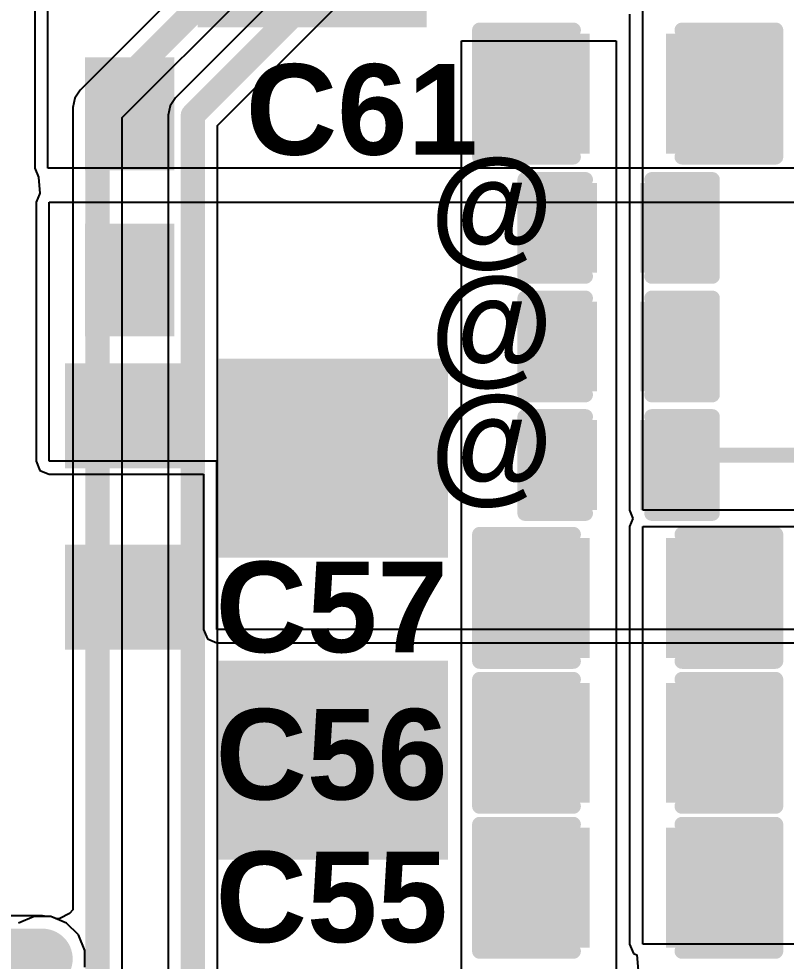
# Model space of a CAD drawing. Header units: millimetres. Extents: x -12 to 5428, y 0 to 5422.
# Drawn here: x 12.57 to 19.02, y 6.86 to 14.78 of the extents above; entities that cross this region are included whole.
import ezdxf

# ---------------------------------------------------------------- set-up
doc = ezdxf.new("R2010")
doc.units = ezdxf.units.MM
for name, color, linetype in [('BottomLayer', 5, 'Continuous'), ('BottomPaste', 16, 'Continuous'), ('BottomSolder', 6, 'Continuous'), ('TopLayer', 1, 'Continuous'), ('TopOverlay', 2, 'Continuous'), ('TopPaste', 8, 'Continuous'), ('TopSolder', 216, 'Continuous'), ('ViaHoleLayer', 16, 'Continuous')]:
    doc.layers.add(name, color=color, linetype=linetype)
doc.styles.add('Arial', font='arialbd.ttf', dxfattribs={"height": 0.2})

# ---------------------------------------------------------------- blocks, each defined once
blk = doc.blocks.new('IND_0603__1608_M_______B_121')
at = {"layer": 'BottomLayer'}
for points in [[(-1, 0.4), (-0.4, 0.4), (-0.4, -0.4), (-1, -0.4)], [(0.4, 0.4), (1, 0.4), (1, -0.4), (0.4, -0.4)]]:
    blk.add_hatch(color=5, dxfattribs=at).paths.add_polyline_path(points)
at = {"layer": 'BottomPaste'}
for points in [[(-1, 0.4), (-0.4, 0.4), (-0.4, -0.4), (-1, -0.4)], [(0.4, 0.4), (1, 0.4), (1, -0.4), (0.4, -0.4)]]:
    blk.add_hatch(color=16, dxfattribs=at).paths.add_polyline_path(points)
at = {"layer": 'BottomSolder'}
for points in [[(-1.075, 0.475), (-0.325, 0.475), (-0.325, -0.475), (-1.075, -0.475)], [(0.325, 0.475), (1.075, 0.475), (1.075, -0.475), (0.325, -0.475)]]:
    blk.add_hatch(color=6, dxfattribs=at).paths.add_polyline_path(points)
blk = doc.blocks.new('IND_0603__1608_M_______B_122')
at = {"layer": 'BottomLayer'}
for points in [[(-1, 0.4), (-0.4, 0.4), (-0.4, -0.4), (-1, -0.4)], [(0.4, 0.4), (1, 0.4), (1, -0.4), (0.4, -0.4)]]:
    blk.add_hatch(color=5, dxfattribs=at).paths.add_polyline_path(points)
at = {"layer": 'BottomPaste'}
for points in [[(-1, 0.4), (-0.4, 0.4), (-0.4, -0.4), (-1, -0.4)], [(0.4, 0.4), (1, 0.4), (1, -0.4), (0.4, -0.4)]]:
    blk.add_hatch(color=16, dxfattribs=at).paths.add_polyline_path(points)
at = {"layer": 'BottomSolder'}
for points in [[(-1.075, 0.475), (-0.325, 0.475), (-0.325, -0.475), (-1.075, -0.475)], [(0.325, 0.475), (1.075, 0.475), (1.075, -0.475), (0.325, -0.475)]]:
    blk.add_hatch(color=6, dxfattribs=at).paths.add_polyline_path(points)
blk = doc.blocks.new('C___0402_166')
at = {"layer": 'TopLayer'}
for points in [[(-0.6985, -0.3175), (-0.6985, 0.3175), (-0.2413, 0.3175), (-0.2413, -0.3175)], [(0.2413, -0.3175), (0.2413, 0.3175), (0.6985, 0.3175), (0.6985, -0.3175)]]:
    blk.add_hatch(color=1, dxfattribs=at).paths.add_polyline_path(points)
at = {"layer": 'TopPaste'}
for points in [[(-0.6985, -0.3175), (-0.6985, 0.3175), (-0.2413, 0.3175), (-0.2413, -0.3175)], [(0.2413, -0.3175), (0.2413, 0.3175), (0.6985, 0.3175), (0.6985, -0.3175)]]:
    blk.add_hatch(color=8, dxfattribs=at).paths.add_polyline_path(points)
at = {"layer": 'TopSolder'}
for points in [[(-0.7585, -0.3775), (-0.7585, 0.3775), (-0.1813, 0.3775), (-0.1813, -0.3775)], [(0.1813, -0.3775), (0.1813, 0.3775), (0.7585, 0.3775), (0.7585, -0.3775)]]:
    blk.add_hatch(color=216, dxfattribs=at).paths.add_polyline_path(points)
at = {"layer": 'TopOverlay', "const_width": 0.127}
for points in [[(-0.7874, -0.4064), (-0.7874, 0.4064)], [(-0.7874, 0.4064), (-0.2794, 0.4064)], [(0.2794, 0.4064), (0.7874, 0.4064)], [(0.7874, -0.4064), (0.7874, 0.4064)], [(-0.7874, -0.4064), (-0.2794, -0.4064)], [(0.2794, -0.4064), (0.7874, -0.4064)]]:
    blk.add_lwpolyline(points, dxfattribs=at)
at = {"layer": 'TopOverlay', "const_width": 0.0635}
for points in [[(-0.8191, 0.4064, 1), (-0.7556, 0.4064, 1)], [(-0.8191, 0.4064, 1), (-0.7556, 0.4064, 1)], [(-0.3111, 0.4064, 1), (-0.2476, 0.4064, 1)], [(0.2477, 0.4064, 1), (0.3112, 0.4064, 1)], [(0.7557, 0.4064, 1), (0.8192, 0.4064, 1)], [(0.7557, 0.4064, 1), (0.8192, 0.4064, 1)], [(-0.8191, -0.4064, 1), (-0.7556, -0.4064, 1)], [(-0.8191, -0.4064, 1), (-0.7556, -0.4064, 1)], [(-0.3111, -0.4064, 1), (-0.2476, -0.4064, 1)], [(0.2477, -0.4064, 1), (0.3112, -0.4064, 1)], [(0.7557, -0.4064, 1), (0.8192, -0.4064, 1)], [(0.7557, -0.4064, 1), (0.8192, -0.4064, 1)]]:
    blk.add_lwpolyline(points, format="xyb", close=True, dxfattribs=at)
blk = doc.blocks.new('C___0402_167')
at = {"layer": 'TopLayer'}
for points in [[(-0.6985, -0.3175), (-0.6985, 0.3175), (-0.2413, 0.3175), (-0.2413, -0.3175)], [(0.2413, -0.3175), (0.2413, 0.3175), (0.6985, 0.3175), (0.6985, -0.3175)]]:
    blk.add_hatch(color=1, dxfattribs=at).paths.add_polyline_path(points)
at = {"layer": 'TopPaste'}
for points in [[(-0.6985, -0.3175), (-0.6985, 0.3175), (-0.2413, 0.3175), (-0.2413, -0.3175)], [(0.2413, -0.3175), (0.2413, 0.3175), (0.6985, 0.3175), (0.6985, -0.3175)]]:
    blk.add_hatch(color=8, dxfattribs=at).paths.add_polyline_path(points)
at = {"layer": 'TopSolder'}
for points in [[(-0.7585, -0.3775), (-0.7585, 0.3775), (-0.1813, 0.3775), (-0.1813, -0.3775)], [(0.1813, -0.3775), (0.1813, 0.3775), (0.7585, 0.3775), (0.7585, -0.3775)]]:
    blk.add_hatch(color=216, dxfattribs=at).paths.add_polyline_path(points)
at = {"layer": 'TopOverlay', "const_width": 0.127}
for points in [[(-0.7874, -0.4064), (-0.7874, 0.4064)], [(-0.7874, 0.4064), (-0.2794, 0.4064)], [(0.2794, 0.4064), (0.7874, 0.4064)], [(0.7874, -0.4064), (0.7874, 0.4064)], [(-0.7874, -0.4064), (-0.2794, -0.4064)], [(0.2794, -0.4064), (0.7874, -0.4064)]]:
    blk.add_lwpolyline(points, dxfattribs=at)
at = {"layer": 'TopOverlay', "const_width": 0.0635}
for points in [[(-0.8191, 0.4064, 1), (-0.7556, 0.4064, 1)], [(-0.8191, 0.4064, 1), (-0.7556, 0.4064, 1)], [(-0.3111, 0.4064, 1), (-0.2476, 0.4064, 1)], [(0.2477, 0.4064, 1), (0.3112, 0.4064, 1)], [(0.7557, 0.4064, 1), (0.8192, 0.4064, 1)], [(0.7557, 0.4064, 1), (0.8192, 0.4064, 1)], [(-0.8191, -0.4064, 1), (-0.7556, -0.4064, 1)], [(-0.8191, -0.4064, 1), (-0.7556, -0.4064, 1)], [(-0.3111, -0.4064, 1), (-0.2476, -0.4064, 1)], [(0.2477, -0.4064, 1), (0.3112, -0.4064, 1)], [(0.7557, -0.4064, 1), (0.8192, -0.4064, 1)], [(0.7557, -0.4064, 1), (0.8192, -0.4064, 1)]]:
    blk.add_lwpolyline(points, format="xyb", close=True, dxfattribs=at)
blk = doc.blocks.new('C___0402_168')
at = {"layer": 'TopLayer'}
for points in [[(-0.6985, -0.3175), (-0.6985, 0.3175), (-0.2413, 0.3175), (-0.2413, -0.3175)], [(0.2413, -0.3175), (0.2413, 0.3175), (0.6985, 0.3175), (0.6985, -0.3175)]]:
    blk.add_hatch(color=1, dxfattribs=at).paths.add_polyline_path(points)
at = {"layer": 'TopPaste'}
for points in [[(-0.6985, -0.3175), (-0.6985, 0.3175), (-0.2413, 0.3175), (-0.2413, -0.3175)], [(0.2413, -0.3175), (0.2413, 0.3175), (0.6985, 0.3175), (0.6985, -0.3175)]]:
    blk.add_hatch(color=8, dxfattribs=at).paths.add_polyline_path(points)
at = {"layer": 'TopSolder'}
for points in [[(-0.7585, -0.3775), (-0.7585, 0.3775), (-0.1813, 0.3775), (-0.1813, -0.3775)], [(0.1813, -0.3775), (0.1813, 0.3775), (0.7585, 0.3775), (0.7585, -0.3775)]]:
    blk.add_hatch(color=216, dxfattribs=at).paths.add_polyline_path(points)
at = {"layer": 'TopOverlay', "const_width": 0.127}
for points in [[(-0.7874, -0.4064), (-0.7874, 0.4064)], [(-0.7874, 0.4064), (-0.2794, 0.4064)], [(0.2794, 0.4064), (0.7874, 0.4064)], [(0.7874, -0.4064), (0.7874, 0.4064)], [(-0.7874, -0.4064), (-0.2794, -0.4064)], [(0.2794, -0.4064), (0.7874, -0.4064)]]:
    blk.add_lwpolyline(points, dxfattribs=at)
at = {"layer": 'TopOverlay', "const_width": 0.0635}
for points in [[(-0.8191, 0.4064, 1), (-0.7556, 0.4064, 1)], [(-0.8191, 0.4064, 1), (-0.7556, 0.4064, 1)], [(-0.3111, 0.4064, 1), (-0.2476, 0.4064, 1)], [(0.2477, 0.4064, 1), (0.3112, 0.4064, 1)], [(0.7557, 0.4064, 1), (0.8192, 0.4064, 1)], [(0.7557, 0.4064, 1), (0.8192, 0.4064, 1)], [(-0.8191, -0.4064, 1), (-0.7556, -0.4064, 1)], [(-0.8191, -0.4064, 1), (-0.7556, -0.4064, 1)], [(-0.3111, -0.4064, 1), (-0.2476, -0.4064, 1)], [(0.2477, -0.4064, 1), (0.3112, -0.4064, 1)], [(0.7557, -0.4064, 1), (0.8192, -0.4064, 1)], [(0.7557, -0.4064, 1), (0.8192, -0.4064, 1)]]:
    blk.add_lwpolyline(points, format="xyb", close=True, dxfattribs=at)
blk = doc.blocks.new('C___0603_169')
at = {"layer": 'TopLayer'}
for points in [[(-0.381, 0.4445), (-0.381, -0.4445), (-1.143, -0.4445), (-1.143, 0.4445)], [(1.143, 0.4445), (1.143, -0.4445), (0.381, -0.4445), (0.381, 0.4445)]]:
    blk.add_hatch(color=1, dxfattribs=at).paths.add_polyline_path(points)
at = {"layer": 'TopPaste'}
for points in [[(-0.381, 0.4445), (-0.381, -0.4445), (-1.143, -0.4445), (-1.143, 0.4445)], [(1.143, 0.4445), (1.143, -0.4445), (0.381, -0.4445), (0.381, 0.4445)]]:
    blk.add_hatch(color=8, dxfattribs=at).paths.add_polyline_path(points)
at = {"layer": 'TopSolder'}
for points in [[(-0.321, 0.5045), (-0.321, -0.5045), (-1.203, -0.5045), (-1.203, 0.5045)], [(1.203, 0.5045), (1.203, -0.5045), (0.321, -0.5045), (0.321, 0.5045)]]:
    blk.add_hatch(color=216, dxfattribs=at).paths.add_polyline_path(points)
at = {"layer": 'TopOverlay', "const_width": 0.127}
for points in [[(-1.2446, -0.5334), (-1.2446, 0.5334)], [(-1.2446, 0.5334), (-0.4572, 0.5334)], [(0.4572, 0.5334), (1.2446, 0.5334)], [(1.2446, -0.5334), (1.2446, 0.5334)], [(-1.2446, -0.5334), (-0.4572, -0.5334)], [(0.4572, -0.5334), (1.2446, -0.5334)]]:
    blk.add_lwpolyline(points, dxfattribs=at)
at = {"layer": 'TopOverlay', "const_width": 0.0635}
for points in [[(-1.2763, 0.5334, 1), (-1.2128, 0.5334, 1)], [(-1.2763, 0.5334, 1), (-1.2128, 0.5334, 1)], [(-0.4889, 0.5334, 1), (-0.4254, 0.5334, 1)], [(0.4255, 0.5334, 1), (0.489, 0.5334, 1)], [(1.2129, 0.5334, 1), (1.2764, 0.5334, 1)], [(1.2129, 0.5334, 1), (1.2764, 0.5334, 1)], [(-1.2763, -0.5334, 1), (-1.2128, -0.5334, 1)], [(-1.2763, -0.5334, 1), (-1.2128, -0.5334, 1)], [(-0.4889, -0.5334, 1), (-0.4254, -0.5334, 1)], [(0.4255, -0.5334, 1), (0.489, -0.5334, 1)], [(1.2129, -0.5334, 1), (1.2764, -0.5334, 1)], [(1.2129, -0.5334, 1), (1.2764, -0.5334, 1)]]:
    blk.add_lwpolyline(points, format="xyb", close=True, dxfattribs=at)
blk = doc.blocks.new('C___0603_173')
at = {"layer": 'TopLayer'}
for points in [[(-0.381, 0.4445), (-0.381, -0.4445), (-1.143, -0.4445), (-1.143, 0.4445)], [(1.143, 0.4445), (1.143, -0.4445), (0.381, -0.4445), (0.381, 0.4445)]]:
    blk.add_hatch(color=1, dxfattribs=at).paths.add_polyline_path(points)
at = {"layer": 'TopPaste'}
for points in [[(-0.381, 0.4445), (-0.381, -0.4445), (-1.143, -0.4445), (-1.143, 0.4445)], [(1.143, 0.4445), (1.143, -0.4445), (0.381, -0.4445), (0.381, 0.4445)]]:
    blk.add_hatch(color=8, dxfattribs=at).paths.add_polyline_path(points)
at = {"layer": 'TopSolder'}
for points in [[(-0.321, 0.5045), (-0.321, -0.5045), (-1.203, -0.5045), (-1.203, 0.5045)], [(1.203, 0.5045), (1.203, -0.5045), (0.321, -0.5045), (0.321, 0.5045)]]:
    blk.add_hatch(color=216, dxfattribs=at).paths.add_polyline_path(points)
at = {"layer": 'TopOverlay', "const_width": 0.127}
for points in [[(-1.2446, -0.5334), (-1.2446, 0.5334)], [(-1.2446, 0.5334), (-0.4572, 0.5334)], [(0.4572, 0.5334), (1.2446, 0.5334)], [(1.2446, -0.5334), (1.2446, 0.5334)], [(-1.2446, -0.5334), (-0.4572, -0.5334)], [(0.4572, -0.5334), (1.2446, -0.5334)]]:
    blk.add_lwpolyline(points, dxfattribs=at)
at = {"layer": 'TopOverlay', "const_width": 0.0635}
for points in [[(-1.2763, 0.5334, 1), (-1.2128, 0.5334, 1)], [(-1.2763, 0.5334, 1), (-1.2128, 0.5334, 1)], [(-0.4889, 0.5334, 1), (-0.4254, 0.5334, 1)], [(0.4255, 0.5334, 1), (0.489, 0.5334, 1)], [(1.2129, 0.5334, 1), (1.2764, 0.5334, 1)], [(1.2129, 0.5334, 1), (1.2764, 0.5334, 1)], [(-1.2763, -0.5334, 1), (-1.2128, -0.5334, 1)], [(-1.2763, -0.5334, 1), (-1.2128, -0.5334, 1)], [(-0.4889, -0.5334, 1), (-0.4254, -0.5334, 1)], [(0.4255, -0.5334, 1), (0.489, -0.5334, 1)], [(1.2129, -0.5334, 1), (1.2764, -0.5334, 1)], [(1.2129, -0.5334, 1), (1.2764, -0.5334, 1)]]:
    blk.add_lwpolyline(points, format="xyb", close=True, dxfattribs=at)
blk = doc.blocks.new('CAP_0603_174')
at = {"layer": 'TopLayer'}
for points in [[(-0.381, 0.4445), (-0.381, -0.4445), (-1.143, -0.4445), (-1.143, 0.4445)], [(1.143, 0.4445), (1.143, -0.4445), (0.381, -0.4445), (0.381, 0.4445)]]:
    blk.add_hatch(color=1, dxfattribs=at).paths.add_polyline_path(points)
at = {"layer": 'TopPaste'}
for points in [[(-0.381, 0.4445), (-0.381, -0.4445), (-1.143, -0.4445), (-1.143, 0.4445)], [(1.143, 0.4445), (1.143, -0.4445), (0.381, -0.4445), (0.381, 0.4445)]]:
    blk.add_hatch(color=8, dxfattribs=at).paths.add_polyline_path(points)
at = {"layer": 'TopSolder'}
for points in [[(-0.321, 0.5045), (-0.321, -0.5045), (-1.203, -0.5045), (-1.203, 0.5045)], [(1.203, 0.5045), (1.203, -0.5045), (0.321, -0.5045), (0.321, 0.5045)]]:
    blk.add_hatch(color=216, dxfattribs=at).paths.add_polyline_path(points)
at = {"layer": 'TopOverlay', "const_width": 0.127}
for points in [[(-1.2446, -0.5334), (-1.2446, 0.5334)], [(-1.2446, 0.5334), (-0.4572, 0.5334)], [(0.4572, 0.5334), (1.2446, 0.5334)], [(1.2446, -0.5334), (1.2446, 0.5334)], [(-1.2446, -0.5334), (-0.4572, -0.5334)], [(0.4572, -0.5334), (1.2446, -0.5334)]]:
    blk.add_lwpolyline(points, dxfattribs=at)
at = {"layer": 'TopOverlay', "const_width": 0.0635}
for points in [[(-1.2763, 0.5334, 1), (-1.2128, 0.5334, 1)], [(-1.2763, 0.5334, 1), (-1.2128, 0.5334, 1)], [(-0.4889, 0.5334, 1), (-0.4254, 0.5334, 1)], [(0.4255, 0.5334, 1), (0.489, 0.5334, 1)], [(1.2129, 0.5334, 1), (1.2764, 0.5334, 1)], [(1.2129, 0.5334, 1), (1.2764, 0.5334, 1)], [(-1.2763, -0.5334, 1), (-1.2128, -0.5334, 1)], [(-1.2763, -0.5334, 1), (-1.2128, -0.5334, 1)], [(-0.4889, -0.5334, 1), (-0.4254, -0.5334, 1)], [(0.4255, -0.5334, 1), (0.489, -0.5334, 1)], [(1.2129, -0.5334, 1), (1.2764, -0.5334, 1)], [(1.2129, -0.5334, 1), (1.2764, -0.5334, 1)]]:
    blk.add_lwpolyline(points, format="xyb", close=True, dxfattribs=at)
blk = doc.blocks.new('CAP_0603_175')
at = {"layer": 'TopLayer'}
for points in [[(-0.381, 0.4445), (-0.381, -0.4445), (-1.143, -0.4445), (-1.143, 0.4445)], [(1.143, 0.4445), (1.143, -0.4445), (0.381, -0.4445), (0.381, 0.4445)]]:
    blk.add_hatch(color=1, dxfattribs=at).paths.add_polyline_path(points)
at = {"layer": 'TopPaste'}
for points in [[(-0.381, 0.4445), (-0.381, -0.4445), (-1.143, -0.4445), (-1.143, 0.4445)], [(1.143, 0.4445), (1.143, -0.4445), (0.381, -0.4445), (0.381, 0.4445)]]:
    blk.add_hatch(color=8, dxfattribs=at).paths.add_polyline_path(points)
at = {"layer": 'TopSolder'}
for points in [[(-0.321, 0.5045), (-0.321, -0.5045), (-1.203, -0.5045), (-1.203, 0.5045)], [(1.203, 0.5045), (1.203, -0.5045), (0.321, -0.5045), (0.321, 0.5045)]]:
    blk.add_hatch(color=216, dxfattribs=at).paths.add_polyline_path(points)
at = {"layer": 'TopOverlay', "const_width": 0.127}
for points in [[(-1.2446, -0.5334), (-1.2446, 0.5334)], [(-1.2446, 0.5334), (-0.4572, 0.5334)], [(0.4572, 0.5334), (1.2446, 0.5334)], [(1.2446, -0.5334), (1.2446, 0.5334)], [(-1.2446, -0.5334), (-0.4572, -0.5334)], [(0.4572, -0.5334), (1.2446, -0.5334)]]:
    blk.add_lwpolyline(points, dxfattribs=at)
at = {"layer": 'TopOverlay', "const_width": 0.0635}
for points in [[(-1.2763, 0.5334, 1), (-1.2128, 0.5334, 1)], [(-1.2763, 0.5334, 1), (-1.2128, 0.5334, 1)], [(-0.4889, 0.5334, 1), (-0.4254, 0.5334, 1)], [(0.4255, 0.5334, 1), (0.489, 0.5334, 1)], [(1.2129, 0.5334, 1), (1.2764, 0.5334, 1)], [(1.2129, 0.5334, 1), (1.2764, 0.5334, 1)], [(-1.2763, -0.5334, 1), (-1.2128, -0.5334, 1)], [(-1.2763, -0.5334, 1), (-1.2128, -0.5334, 1)], [(-0.4889, -0.5334, 1), (-0.4254, -0.5334, 1)], [(0.4255, -0.5334, 1), (0.489, -0.5334, 1)], [(1.2129, -0.5334, 1), (1.2764, -0.5334, 1)], [(1.2129, -0.5334, 1), (1.2764, -0.5334, 1)]]:
    blk.add_lwpolyline(points, format="xyb", close=True, dxfattribs=at)
blk = doc.blocks.new('C___0603_B_191')
at = {"layer": 'BottomLayer'}
for points in [[(-1.143, -0.4445), (-1.143, 0.4445), (-0.381, 0.4445), (-0.381, -0.4445)], [(0.381, -0.4445), (0.381, 0.4445), (1.143, 0.4445), (1.143, -0.4445)]]:
    blk.add_hatch(color=5, dxfattribs=at).paths.add_polyline_path(points)
at = {"layer": 'BottomPaste'}
for points in [[(-1.143, -0.4445), (-1.143, 0.4445), (-0.381, 0.4445), (-0.381, -0.4445)], [(0.381, -0.4445), (0.381, 0.4445), (1.143, 0.4445), (1.143, -0.4445)]]:
    blk.add_hatch(color=16, dxfattribs=at).paths.add_polyline_path(points)
at = {"layer": 'BottomSolder'}
for points in [[(-1.203, -0.5045), (-1.203, 0.5045), (-0.321, 0.5045), (-0.321, -0.5045)], [(0.321, -0.5045), (0.321, 0.5045), (1.203, 0.5045), (1.203, -0.5045)]]:
    blk.add_hatch(color=6, dxfattribs=at).paths.add_polyline_path(points)
blk = doc.blocks.new('C___1206_B_192')
at = {"layer": 'BottomLayer'}
for points in [[(-2.032, 0.889), (-0.508, 0.889), (-0.508, -0.889), (-2.032, -0.889)], [(0.508, 0.889), (2.032, 0.889), (2.032, -0.889), (0.508, -0.889)]]:
    blk.add_hatch(color=5, dxfattribs=at).paths.add_polyline_path(points)
at = {"layer": 'BottomPaste'}
for points in [[(-2.032, 0.889), (-0.508, 0.889), (-0.508, -0.889), (-2.032, -0.889)], [(0.508, 0.889), (2.032, 0.889), (2.032, -0.889), (0.508, -0.889)]]:
    blk.add_hatch(color=16, dxfattribs=at).paths.add_polyline_path(points)
at = {"layer": 'BottomSolder'}
for points in [[(-2.107, 0.964), (-0.433, 0.964), (-0.433, -0.964), (-2.107, -0.964)], [(0.433, 0.964), (2.107, 0.964), (2.107, -0.964), (0.433, -0.964)]]:
    blk.add_hatch(color=6, dxfattribs=at).paths.add_polyline_path(points)
blk = doc.blocks.new('C___1206_B_199')
at = {"layer": 'BottomLayer'}
for points in [[(-2.032, 0.889), (-0.508, 0.889), (-0.508, -0.889), (-2.032, -0.889)], [(0.508, 0.889), (2.032, 0.889), (2.032, -0.889), (0.508, -0.889)]]:
    blk.add_hatch(color=5, dxfattribs=at).paths.add_polyline_path(points)
at = {"layer": 'BottomPaste'}
for points in [[(-2.032, 0.889), (-0.508, 0.889), (-0.508, -0.889), (-2.032, -0.889)], [(0.508, 0.889), (2.032, 0.889), (2.032, -0.889), (0.508, -0.889)]]:
    blk.add_hatch(color=16, dxfattribs=at).paths.add_polyline_path(points)
at = {"layer": 'BottomSolder'}
for points in [[(-2.107, 0.964), (-0.433, 0.964), (-0.433, -0.964), (-2.107, -0.964)], [(0.433, 0.964), (2.107, 0.964), (2.107, -0.964), (0.433, -0.964)]]:
    blk.add_hatch(color=6, dxfattribs=at).paths.add_polyline_path(points)

msp = doc.modelspace()

# ---------------------------------------------------------------- hatches: boundary and pattern name
at = {"layer": 'BottomLayer'}
h = msp.add_hatch(color=5, dxfattribs=at)
edge = h.paths.add_edge_path()
edge.add_arc((12.7692, 6.8765), 0.2286, 0, 360)
at = {"layer": 'TopLayer'}
h = msp.add_hatch(color=1, dxfattribs=at)
edge = h.paths.add_edge_path()
edge.add_arc((12.7692, 6.8765), 0.2286, 0, 360)
at = {"layer": 'ViaHoleLayer'}
h = msp.add_hatch(color=16, dxfattribs=at)
edge = h.paths.add_edge_path()
edge.add_arc((12.7692, 6.8765), 0.1016, 0, 360)

# ---------------------------------------------------------------- linework, layer by layer
at = {"layer": 'BottomLayer'}
for p, q in [((12.7043, 16.3384), (12.7043, 13.5262)), ((12.8143, 13.5262), (12.8143, 16.3384)), ((12.7043, 13.5262), (12.7357, 13.4505)), ((19.1185, 13.5262), (12.8143, 13.5262)), ((12.7357, 13.4505), (12.7365, 13.4485)), ((12.7365, 13.4485), (12.747, 13.3178)), ((12.747, 13.3178), (12.7431, 13.3083)), ((12.7431, 13.3083), (12.7148, 13.24)), ((12.7148, 13.24), (12.7148, 11.0624)), ((12.8247, 11.0624), (12.8247, 13.24)), ((12.8247, 13.24), (21.4305, 13.24)), ((12.7148, 11.0624), (12.747, 10.9846)), ((14.2344, 11.0624), (12.8247, 11.0624)), ((14.2344, 9.6455), (14.2344, 11.0624)), ((12.747, 10.9846), (12.8247, 10.9524)), ((12.8247, 10.9524), (14.1245, 10.9524)), ((14.1245, 10.9524), (14.1245, 9.6455)), ((14.1245, 9.6455), (14.1567, 9.5677)), ((21.4305, 9.6455), (14.2344, 9.6455)), ((14.1567, 9.5677), (14.2344, 9.5355)), ((14.2344, 9.5355), (21.3499, 9.5355)), ((12.6985, 7.2321), (12.5678, 7.178)), ((12.84, 7.2321), (12.6985, 7.2321)), ((12.9707, 7.178), (12.84, 7.2321)), ((13.0707, 7.078), (12.9707, 7.178)), ((13.1248, 6.9473), (13.0707, 7.078)), ((13.1248, 6.8058), (13.1248, 6.9473))]:
    msp.add_line(p, q, dxfattribs=at)
at = {"layer": 'TopLayer'}
for p, q in [((13.4388, 13.9517), (17.6187, 18.1316)), ((16.5902, 17.6891), (13.0851, 14.184)), ((17.0467, 17.2784), (13.887, 14.1187)), ((14.2407, 13.8864), (17.279, 16.9247)), ((17.8166, 10.6491), (17.8166, 14.9323)), ((17.7067, 14.8223), (17.7067, 10.6491)), ((16.2926, 3.8651), (16.2926, 14.5989)), ((16.2926, 14.5989), (17.5945, 14.5989)), ((17.5945, 14.5989), (17.5945, 13.199)), ((13.0402, 14.1168), (13.0244, 14.0375)), ((13.0851, 14.184), (13.0402, 14.1168)), ((13.887, 14.1187), (13.8421, 14.0515)), ((13.0244, 14.0375), (13.0245, 14.0375)), ((13.0245, 14.0375), (13.0245, 7.2901)), ((13.8421, 14.0515), (13.8263, 13.9722)), ((13.4388, 5.2814), (13.4388, 13.9517)), ((13.8263, 13.9722), (13.8263, 13.9722)), ((13.8263, 13.9722), (13.8263, 2.3613)), ((14.2407, 2.3613), (14.2407, 13.8864)), ((17.5945, 13.199), (17.5945, 3.8651)), ((17.7067, 10.6491), (17.7349, 10.581)), ((19.1185, 10.6491), (17.8166, 10.6491)), ((17.7349, 10.581), (17.7067, 10.5128)), ((17.7067, 10.5128), (17.7067, 7)), ((17.8166, 10.5128), (21.7072, 10.5128)), ((17.8166, 7), (17.8166, 10.5128)), ((12.7692, 7.2391), (2.3777, 7.2391)), ((12.8043, 7.2321), (12.7692, 7.2391)), ((12.84, 7.2321), (12.8043, 7.2321)), ((12.873, 7.2185), (12.84, 7.2321)), ((12.8975, 7.2136), (12.873, 7.2185)), ((12.9157, 7.2156), (12.8975, 7.2136)), ((12.9962, 7.2581), (12.9157, 7.2156)), ((13.0245, 7.2901), (12.9962, 7.2581)), ((17.7067, 7), (17.7389, 6.9222)), ((19.1185, 7), (17.8166, 7)), ((17.7389, 6.9222), (17.7673, 6.9105)), ((17.7673, 6.9105), (17.7775, 6.7779))]:
    msp.add_line(p, q, dxfattribs=at)
for points, const_width in [([(13.2316, 14.0375), (17.5329, 18.3388)], 0.2032), ([(14.0335, 13.9722), (17.1932, 17.1319)], 0.2032), ([(13.2316, 5.2814), (13.2316, 14.0375)], 0.2032), ([(14.0335, 1.4964), (14.0335, 13.9722)], 0.2032), ([(18.0839, 11.0302), (18.1665, 11.1128)], 0.127), ([(18.1665, 11.1128), (19.9072, 11.1128)], 0.127), ([(1.1626, 6.8765), (12.7692, 6.8765)], 0.508)]:
    msp.add_lwpolyline(points, dxfattribs=dict(at, const_width=const_width))
for points, const_width in [([(13.1808, 14.0375, 1), (13.2824, 14.0375, 1)], 0.1016), ([(13.1808, 14.0375, 1), (13.2824, 14.0375, 1)], 0.1016), ([(13.9827, 13.9722, 1), (14.0843, 13.9722, 1)], 0.1016), ([(13.9827, 13.9722, 1), (14.0843, 13.9722, 1)], 0.1016), ([(18.1348, 11.1128, 1), (18.1983, 11.1128, 1)], 0.0635), ([(18.1348, 11.1128, 1), (18.1983, 11.1128, 1)], 0.0635), ([(18.0522, 11.0302, 1), (18.1157, 11.0302, 1)], 0.0635), ([(12.6422, 6.8765, 1), (12.8962, 6.8765, 1)], 0.254)]:
    msp.add_lwpolyline(points, format="xyb", close=True, dxfattribs=dict(at, const_width=const_width))

# ---------------------------------------------------------------- block references
for name, p, rotation in [('C___1206_B_199', (15.0368, 16.8188), 270), ('C___1206_B_192', (15.2146, 9.8178), 90), ('C___0603_B_191', (13.462, 10.6814), 90)]:
    msp.add_blockref(name, p, dxfattribs=dict(rotation=rotation))
for name, p in [('C___0603_169', (17.6902, 14.1544)), ('IND_0603__1608_M_______B_122', (12.8016, 13.9834)), ('C___0402_168', (17.614, 13.0242)), ('IND_0603__1608_M_______B_121', (12.8016, 12.5864)), ('C___0402_167', (17.614, 12.0272)), ('C___0402_166', (17.614, 11.0302)), ('C___0603_173', (17.6902, 9.9128)), ('CAP_0603_174', (17.6902, 8.6935)), ('CAP_0603_175', (17.6902, 7.4742))]:
    msp.add_blockref(name, p)

# ---------------------------------------------------------------- texts
at = {"layer": 'TopOverlay', "style": 'Arial'}
for s, p in [('C61', (14.4783, 13.6399)), ('C57', (14.2244, 9.4555)), ('C56', (14.2244, 8.217)), ('C55', (14.2244, 7.0172))]:
    msp.add_text(s, height=0.762, dxfattribs=at).set_placement(p)
for p in [(16.0274, 12.8371), (16.0274, 11.8401), (16.0274, 10.8431)]:
    msp.add_text('@', height=0.762, rotation=360, dxfattribs=at).set_placement(p)

doc.saveas('drawing.dxf')
